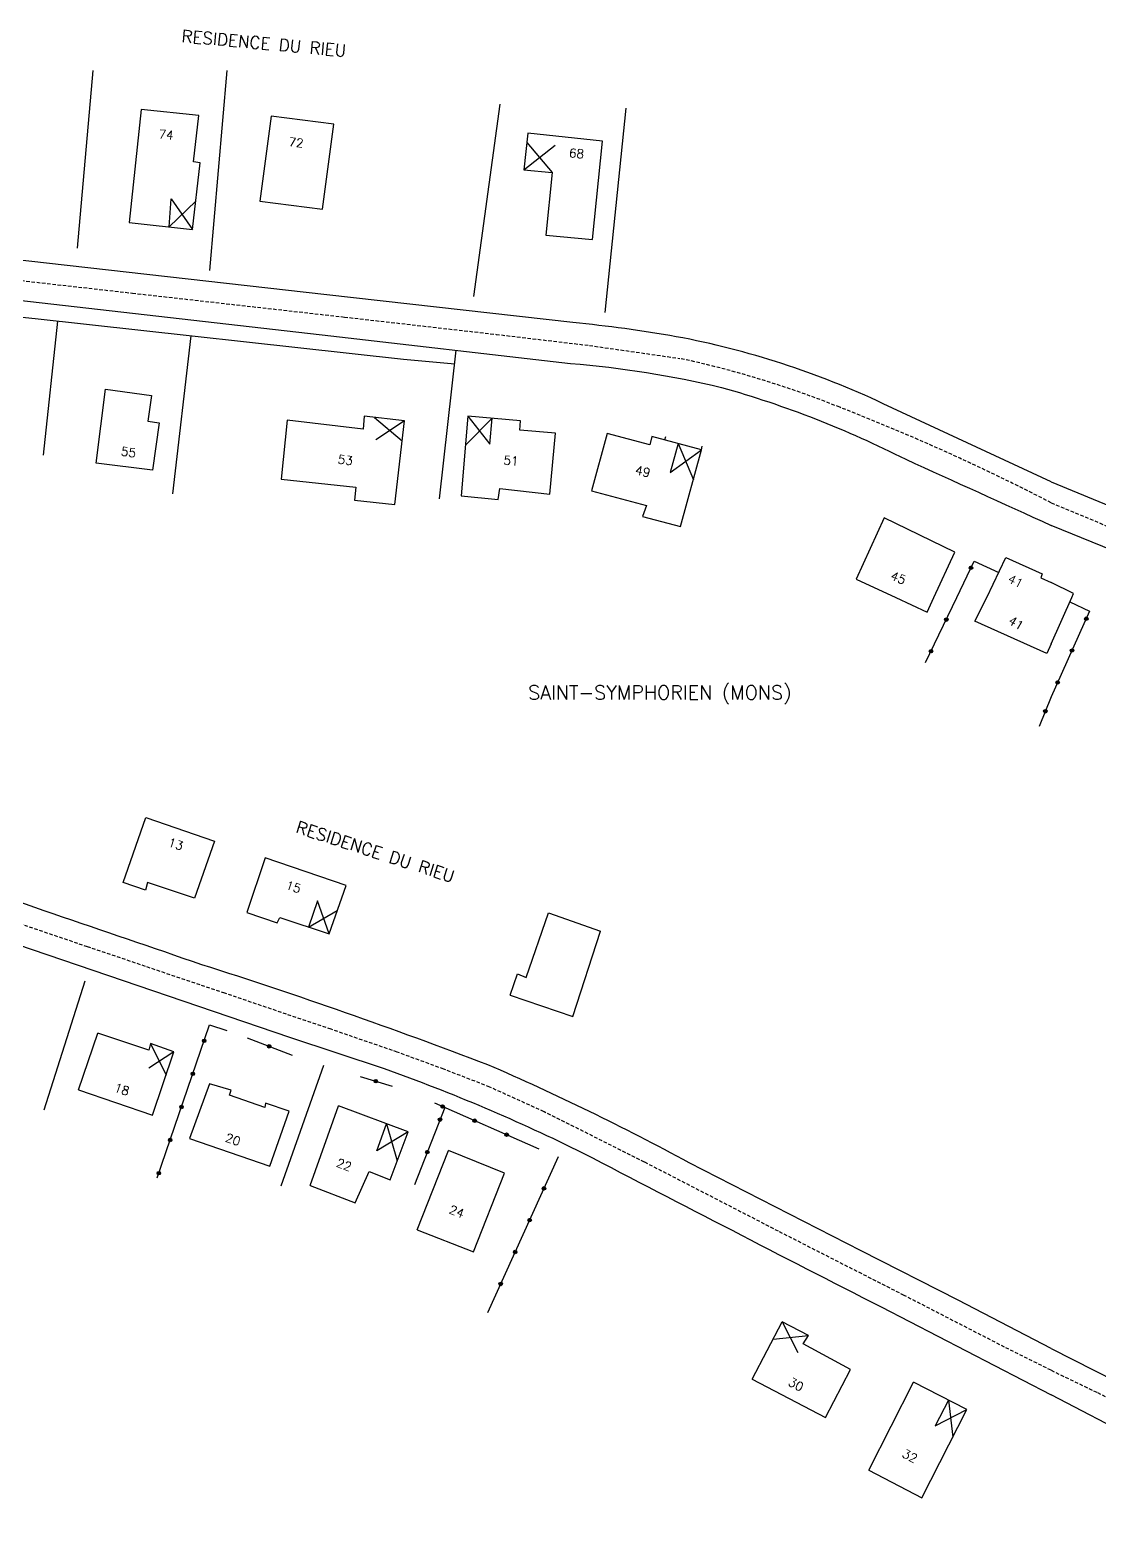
# Model space of a CAD drawing. Header units: millimetres. Extents: x 123000 to 124000, y 125000 to 126000.
# Drawn here: x 123354 to 123506.9, y 125117.1 to 125331.1 of the extents above; entities that cross this region are included whole.
import ezdxf
from ezdxf.enums import TextEntityAlignment as Align

# ---------------------------------------------------------------- set-up
doc = ezdxf.new("R2010")
doc.units = ezdxf.units.MM
doc.linetypes.add('DASHED', pattern=[0.75, 0.5, -0.25])
for name, color, linetype in [('W0001', 6, 'DASHED'), ('W0008', 7, 'CONTINUOUS'), ('W0100', 7, 'CONTINUOUS'), ('W0112', 1, 'DASHED'), ('W0310', 3, 'CONTINUOUS'), ('W0322', 7, 'CONTINUOUS'), ('W0980', 7, 'CONTINUOUS'), ('W0989', 7, 'CONTINUOUS'), ('W0991', 7, 'CONTINUOUS')]:
    doc.layers.add(name, color=color, linetype=linetype)
doc.styles.get("Standard").update_dxf_attribs({"font": 'romans.shx', "width": 0.85})

msp = doc.modelspace()

# ---------------------------------------------------------------- linework, layer by layer
at = {"layer": 'W0001'}
for points in [[(123212.77, 125250), (123219.06, 125258.68), (123227.93, 125269.6), (123234.14, 125276.43), (123237.06, 125279.72), (123249.22, 125292.32), (123255.9, 125300.29, -0.236518), (123265.95, 125304.64), (123285.74, 125302.93), (123305.48, 125300.69), (123326.02, 125298.36), (123346.05, 125296.07), (123368.67, 125293.52), (123398.97, 125290.1), (123420.67, 125287.62), (123434, 125286.04), (123446.92, 125284.18, -0.042944), (123469.78, 125277.2, -0.026444), (123500, 125263.55, -0.026444)], [(123500, 125139.54), (123493.33, 125142.85), (123478.98, 125150.25), (123461.02, 125159.41), (123441.87, 125169.3), (123427.52, 125176.5), (123419.75, 125180.03), (123413.19, 125182.58), (123406.54, 125185.02), (123397.07, 125188.28), (123381.89, 125193.43), (123362.27, 125200.07), (123342.03, 125206.95), (123322.92, 125213.47), (123305.67, 125219.41), (123290.25, 125224.72), (123282.85, 125226.84, -0.211667), (123276.57, 125232.09), (123271.68, 125240.15), (123266.97, 125250)], [(123500, 125139.54), (123506.62, 125136.35), (123519.21, 125129.98), (123527.9, 125125.34), (123536.34, 125120.88), (123541.14, 125118.87, 0.402908), (123556.25, 125124.69, 0.072948), (123561.45, 125142.02), (123576.36, 125173.03), (123584.37, 125189.47), (123588.79, 125196.6), (123593.88, 125202.41), (123600.54, 125217.04)]]:
    msp.add_lwpolyline(points, format="xyb", dxfattribs=at)
msp.add_lwpolyline([(123500, 125263.55), (123516.11, 125256.82)], dxfattribs=at)
at = {"layer": 'W0008'}
for points in [[(123500, 125266.55), (123476.01, 125277.71, 0.063549), (123446.42, 125287.29, 0.020231), (123431.64, 125289.3), (123396.46, 125293.28), (123350.91, 125298.41), (123310.73, 125303.02), (123274.21, 125307.17), (123268.03, 125307.68, 0.185979), (123255.64, 125304.04, 0.04818), (123249.46, 125297.95), (123235.69, 125282.54, 0.00857), (123219.03, 125263.36, 0.016428), (123209.09, 125250)], [(123270.17, 125250), (123263.06, 125264.78), (123253.8, 125284.1), (123252.46, 125287.02, -0.233777), (123253.33, 125292.91, -0.162693), (123260.9, 125300.55, -0.141199), (123271.26, 125301.58), (123286.27, 125299.99), (123312.57, 125296.89), (123350.32, 125292.74), (123395.81, 125287.55), (123431.32, 125283.48, -0.037308), (123452.89, 125280.05, -0.048105), (123479.22, 125269.76, -0.000953), (123500, 125260.31, -0.000953)], [(123263.63, 125250), (123270.61, 125235.67, 0.163825), (123278.23, 125226.34, 0.092067), (123284.4, 125223.62, -0.003845), (123306.62, 125216.01), (123345.61, 125202.66), (123391.12, 125187.18), (123404.68, 125182.68, -0.028679), (123433.1, 125170.6, 0.002147), (123475.72, 125148.59), (123500, 125136.03)], [(123500, 125142.67), (123486.69, 125149.55), (123472.87, 125156.61), (123448.26, 125169.21, 0.021756), (123419.48, 125183.22, 0.013704), (123378.6, 125197.52, -0.000418), (123336.14, 125212.07, 0.001702), (123298.88, 125224.72, -0.00858), (123282.49, 125230.49, -0.2275), (123276.05, 125238.26), (123270.17, 125250)], [(123500, 125142.67), (123540.27, 125122.19, 0.354831), (123553.35, 125124.2, 0.154056), (123555.07, 125131.54), (123555.22, 125141.06, -0.107967), (123557.16, 125146.64), (123567.75, 125169.82), (123579.22, 125193.53), (123580.42, 125196.2), (123593.22, 125207.06, 0.233407), (123590.84, 125218.36), (123585.13, 125222.03)], [(123636.63, 125193.47, -0.163753), (123636.63, 125193.47, -0.307542), (123628.36, 125197.64, 0.050232), (123624.36, 125203.14, -0.010715), (123621.58, 125204.82), (123606.72, 125211.17, 0.377234), (123600.62, 125209.16), (123593.04, 125193.19), (123581.86, 125170.11), (123567.86, 125140.71), (123560.34, 125124.96, -0.2711), (123548.96, 125115.61, -0.173383), (123537.74, 125116.94), (123512.27, 125129.66), (123500, 125136.03)]]:
    msp.add_lwpolyline(points, format="xyb", dxfattribs=at)
for points in [[(123320.01, 125293.44), (123354.76, 125289.89), (123407.41, 125284.08), (123414.75, 125283.43)], [(123500, 125266.55), (123517.45, 125259.34)], [(123514.76, 125254.31), (123500, 125260.31)]]:
    msp.add_lwpolyline(points, dxfattribs=at)
at = {"layer": 'W0100'}
for points in [[(123368.21, 125303.61), (123377.27, 125302.62), (123378.37, 125312.14), (123377.43, 125312.3), (123378.16, 125318.89), (123369.94, 125319.78), (123368.21, 125303.61)], [(123386.91, 125306.65), (123395.85, 125305.51), (123397.46, 125317.65), (123388.52, 125318.79), (123386.91, 125306.65)], [(123434.43, 125301.16), (123435.88, 125315.25), (123425.19, 125316.4), (123424.64, 125311.16), (123428.69, 125310.75), (123427.77, 125301.78), (123434.43, 125301.16)], [(123424.64, 125311.16), (123429.11, 125314.66)], [(123425.05, 125315.03), (123428.69, 125310.75)], [(123373.92, 125302.99), (123374.23, 125307.01), (123377.27, 125302.62)], [(123373.92, 125302.99), (123377.73, 125306.64)], [(123364.84, 125279.77), (123371.39, 125278.88), (123370.88, 125275.21), (123372.48, 125274.96), (123371.56, 125268.21), (123363.49, 125269.22), (123364.84, 125279.77)], [(123400.41, 125263.9), (123406.18, 125263.29), (123407.55, 125275.26), (123401.82, 125275.92), (123401.68, 125274.08), (123390.8, 125275.35), (123389.92, 125266.94), (123400.63, 125265.8), (123400.41, 125263.9)], [(123428.32, 125264.79), (123429.17, 125273.5), (123424.06, 125273.93), (123424.16, 125275.28), (123416.62, 125275.93), (123415.67, 125264.56), (123420.96, 125264.01), (123421.21, 125265.61), (123428.32, 125264.79)], [(123416.62, 125275.93), (123419.77, 125271.94), (123420.12, 125275.63), (123416.28, 125271.79)], [(123403.27, 125275.76), (123407.22, 125272.4)], [(123407.55, 125275.26), (123403.49, 125272.53)], [(123441.6, 125261.6), (123447.04, 125260.16), (123450.03, 125271.13), (123442.94, 125273.02), (123442.64, 125271.82), (123436.54, 125273.44), (123434.31, 125265.24), (123442.15, 125263.15), (123441.6, 125261.6)], [(123446.7, 125272.02), (123445.54, 125267.89), (123450.03, 125271.13)], [(123446.7, 125272.02), (123448.86, 125266.83)], [(123483.23, 125250), (123486.22, 125256.48), (123476.12, 125261.39), (123472.12, 125252.65), (123477.78, 125250)], [(123490.81, 125250), (123493.54, 125255.71), (123498.73, 125253.39), (123498.51, 125252.8), (123500, 125252.17)], [(123502.94, 125250), (123503.21, 125250.56), (123500, 125252.17)], [(123477.78, 125250), (123482.27, 125247.92), (123483.23, 125250)], [(123500, 125243.39), (123499.37, 125242.01), (123489.11, 125246.64), (123490.81, 125250)], [(123500, 125243.39), (123502.94, 125250)], [(123370.57, 125218.54), (123380.41, 125215.19), (123377.56, 125207.04), (123370.84, 125209.25), (123370.54, 125208.18), (123367.35, 125209.25), (123370.57, 125218.54)], [(123399.22, 125208.84), (123387.65, 125212.79), (123385.02, 125204.96), (123389.39, 125203.52), (123389.75, 125204.26), (123396.78, 125201.94), (123399.22, 125208.84)], [(123396.78, 125201.94), (123395.11, 125206.66), (123393.86, 125202.9), (123397.96, 125205.28)], [(123423.7, 125196.21), (123424.94, 125195.7), (123428.15, 125204.95), (123435.6, 125202.33)], [(123431.65, 125190.13), (123435.6, 125202.33)], [(123422.67, 125193.14), (123423.7, 125196.21)], [(123422.67, 125193.14), (123431.65, 125190.13)], [(123360.99, 125179.64), (123363.75, 125187.74)], [(123374.62, 125185.05), (123371.27, 125186.24), (123371.04, 125185.28), (123363.75, 125187.74)], [(123371.27, 125186.24), (123373.49, 125181.74)], [(123374.62, 125185.05), (123371, 125182.75)], [(123371.54, 125176.03), (123374.62, 125185.05)], [(123360.99, 125179.64), (123371.54, 125176.03)], [(123394.09, 125165.97), (123398.15, 125177.36)], [(123402.54, 125167.96), (123405.52, 125166.77), (123408.09, 125173.64), (123398.15, 125177.36)], [(123408.09, 125173.64), (123403.61, 125170.93), (123405, 125174.79)], [(123405, 125174.79), (123406.53, 125169.47)], [(123409.38, 125159.61), (123413.84, 125170.98)], [(123421.87, 125167.7), (123413.84, 125170.98)], [(123400.52, 125163.47), (123402.54, 125167.96)], [(123417.44, 125156.47), (123421.87, 125167.7)], [(123394.09, 125165.97), (123400.52, 125163.47)], [(123409.38, 125159.61), (123417.44, 125156.47)], [(123457.27, 125138.26), (123461.56, 125146.45)], [(123471.34, 125139.67), (123464.57, 125143.3), (123465.31, 125144.51), (123461.56, 125146.45), (123463.78, 125142.1)], [(123460.28, 125144.01), (123465.31, 125144.51)], [(123467.75, 125132.79), (123471.34, 125139.67)], [(123457.27, 125138.26), (123467.75, 125132.79)], [(123473.94, 125125.28), (123480.35, 125137.82)], [(123487.95, 125133.93), (123480.35, 125137.82)], [(123485.35, 125135.26), (123483.41, 125131.61), (123487.95, 125133.93)], [(123485.35, 125135.26), (123485.93, 125129.96)], [(123481.52, 125121.32), (123487.95, 125133.93)], [(123473.94, 125125.28), (123481.52, 125121.32)]]:
    msp.add_lwpolyline(points, dxfattribs=at)
msp.add_lwpolyline([(123388.32, 125168.7), (123391.1, 125176.56), (123387.72, 125177.72), (123387.62, 125177.12), (123382.53, 125178.88), (123382.81, 125179.57), (123379.71, 125180.49), (123376.84, 125172.68)], close=True, dxfattribs=at)
at = {"layer": 'W0112'}
for points in [[(123444.77, 125272.53), (123444.96, 125273.15)], [(123450.03, 125271.13), (123450.17, 125271.79)]]:
    msp.add_lwpolyline(points, dxfattribs=at)
at = {"layer": 'W0310'}
for points in [[(123417.47, 125293.03), (123421.25, 125320.52)], [(123436.27, 125290.74), (123439.25, 125319.94)], [(123396.01, 125183.12), (123389.88, 125165.84)]]:
    msp.add_lwpolyline(points, dxfattribs=at)
at = {"layer": 'W0322'}
for points in [[(123486.54, 125250), (123489, 125255.22), (123492.52, 125253.58)], [(123482.05, 125240.73), (123486.54, 125250)], [(123502.67, 125249.38), (123505.51, 125248.04), (123500, 125235.8)], [(123500, 125235.8), (123498.3, 125231.57)], [(123372.22, 125167.06), (123379.71, 125188.92), (123382.17, 125188.1)], [(123385.09, 125187.05), (123391.53, 125184.59)], [(123401.24, 125181.55), (123405.8, 125180.15)], [(123411.84, 125177.76), (123426.75, 125171.2)], [(123413.33, 125177.1), (123409, 125166.06)], [(123419.47, 125147.81), (123429.58, 125170.09)]]:
    msp.add_lwpolyline(points, dxfattribs=at)
for centre, radius in [((123488.54, 125254.26), 0.25), ((123488.54, 125254.26), 0.15), ((123485.01, 125246.84), 0.25), ((123485.01, 125246.84), 0.15), ((123505.03, 125246.98), 0.25), ((123505.03, 125246.98), 0.15), ((123482.83, 125242.34), 0.25), ((123482.83, 125242.34), 0.15), ((123502.98, 125242.42), 0.25), ((123502.98, 125242.42), 0.15), ((123500.93, 125237.86), 0.25), ((123500.93, 125237.86), 0.15), ((123499.17, 125233.74), 0.25), ((123499.17, 125233.74), 0.15), ((123378.93, 125186.64), 0.25), ((123378.93, 125186.64), 0.15), ((123388.23, 125185.85), 0.25), ((123388.23, 125185.85), 0.15), ((123377.31, 125181.91), 0.25), ((123377.31, 125181.91), 0.15), ((123403.46, 125180.87), 0.25), ((123403.46, 125180.87), 0.15), ((123413.02, 125177.24), 0.25), ((123375.69, 125177.18), 0.25), ((123375.69, 125177.18), 0.15), ((123412.65, 125175.37), 0.25), ((123412.65, 125175.37), 0.15), ((123413.02, 125177.24), 0.15), ((123417.6, 125175.22), 0.25), ((123417.6, 125175.22), 0.15), ((123422.17, 125173.21), 0.25), ((123422.17, 125173.21), 0.15), ((123374.07, 125172.45), 0.25), ((123374.07, 125172.45), 0.15), ((123410.83, 125170.71), 0.25), ((123410.83, 125170.71), 0.15), ((123372.45, 125167.72), 0.25), ((123372.45, 125167.72), 0.15), ((123427.52, 125165.54), 0.25), ((123427.52, 125165.54), 0.15), ((123425.45, 125160.99), 0.25), ((123425.45, 125160.99), 0.15), ((123423.39, 125156.44), 0.25), ((123423.39, 125156.44), 0.15), ((123421.32, 125151.88), 0.25), ((123421.32, 125151.88), 0.15)]:
    msp.add_circle(centre, radius, dxfattribs=at)
at = {"layer": 'W0989'}
for points in [[(123360.84, 125299.94), (123363.08, 125325.36)], [(123379.72, 125296.73), (123382.24, 125325.36)], [(123355.95, 125270.34), (123358, 125289.53)], [(123374.47, 125264.83), (123377.06, 125287.43)], [(123412.56, 125264.12), (123414.96, 125285.36)], [(123356.08, 125176.76), (123361.93, 125195.23)]]:
    msp.add_lwpolyline(points, dxfattribs=at)

# ---------------------------------------------------------------- texts
at = {"layer": 'W0980'}
msp.add_text('SAINT-SYMPHORIEN (MONS)', height=2, dxfattribs=at).set_placement((123444.06, 125236.27), align=Align.MIDDLE)
at = {"layer": 'W0989'}
for rotation, p in [(354.8114, (123387.47, 125329.23)), (342.1642, (123403.41, 125213.66))]:
    msp.add_text('RESIDENCE DU RIEU', height=1.75, rotation=rotation, dxfattribs=at).set_placement(p, align=Align.MIDDLE)
at = {"layer": 'W0991'}
for s, rotation, p in [('74', 353.7395, (123373.49, 125316.16)), ('72', 352.7023, (123392.08, 125315.05)), ('68', 354.679, (123432.16, 125313.49)), ('55', 351.8789, (123368.12, 125270.79)), ('53', 352.5768, (123399.12, 125269.67)), ('51', 355.2417, (123422.79, 125269.57)), ('49', 347.4848, (123441.64, 125268.02)), ('45', 337.7163, (123478.17, 125252.82)), ('41', 333.4607, (123494.91, 125252.35)), ('41', 329.4096, (123495, 125246.35)), ('13', 341.802, (123374.88, 125214.75)), ('15', 341.6748, (123391.7, 125208.64)), ('18', 341.1336, (123367.17, 125179.7)), ('20', 340.8863, (123383.06, 125172.53)), ('22', 338.7911, (123398.93, 125168.92)), ('24', 338.676, (123415.05, 125162.23)), ('30', 332.4004, (123463.53, 125137.52)), ('32', 332.4357, (123479.81, 125127.29))]:
    msp.add_text(s, height=1.25, rotation=rotation, dxfattribs=at).set_placement(p, align=Align.MIDDLE)

doc.saveas('drawing.dxf')
